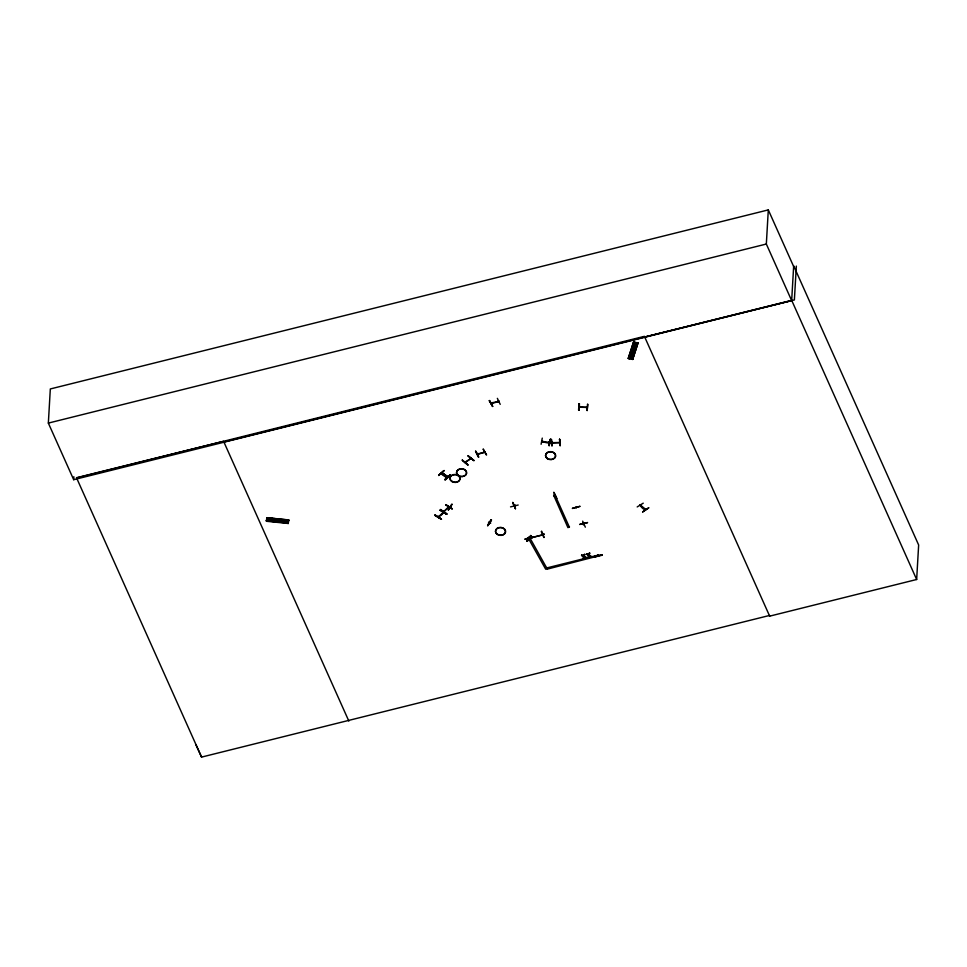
<?xml version="1.0" encoding="UTF-8"?>
<svg xmlns="http://www.w3.org/2000/svg" width="967" height="967" viewBox="0 0 967 967"><rect width="100%" height="100%" fill="white"/><g stroke="black" fill="none" stroke-linecap="round" stroke-linejoin="round"><path stroke-width="1.45" d="M769.575 616.172L916.656 579.499L918.65 545.001L793.677 265.865L791.671 300.64L73.685 479.692L48.35 423.099L50.32 388.952L768.306 209.899L793.641 266.505M73.685 479.692L73.855 476.719M435.114 515.145L441.435 519.231L434.836 515.411M438.764 475.498L444.046 470.542L438.728 475.208M438.232 516.475L438.172 517.115L443.249 512.329M438.462 516.716C435.271 518.614 444.868 513.973 442.753 512.22M441.121 473.141L447.262 477.674M438.982 516.233L438.909 516.813M441.75 472.621L447.902 476.864M440.19 510.358L446.802 514.178L440.468 510.092M440.263 510.262L440.614 509.44L446.657 514.021M442.898 513.006L442.777 512.244M443.104 511.894L442.717 512.715M450.537 475.317L444.965 479.487M443.49 511.978L443.418 512.546M443.72 511.06L443.684 511.555M443.865 511.833L448.966 506.551L448.906 507.192L448.748 506.406M444.034 511.785L444.191 510.721M448.229 506.793L448.458 507.034M450.247 474.833L444.965 479.729M448.398 510.092L451.976 504.242L448.398 509.802M450.126 507.445L450.271 506.72M450.247 507.494L450.465 506.72M450.973 506.926L450.755 507.699M452.048 508.727L445.727 504.641L452.278 508.751M467.847 464.801L462.25 460.099L467.823 465.03M464.994 462.129L470.941 458.684L470.252 458.225M465.054 461.984L465.345 462.746M465.586 461.694L465.308 462.722M470.445 458.479L470.76 458.382M471.026 458.056L465.719 462.431M477.154 454.417L477.214 453.608L477.227 454.442L484.624 452.314L484.636 451.589M477.783 453.946L477.734 453.463M477.843 453.499L477.916 454.2M478.592 456.992L475.619 451.069L478.605 456.992M483.174 449.22L486.558 455.034L483.282 449.159M484.068 452.012L483.923 451.71M484.709 452.29L484.443 451.565M489.278 400.652L492.662 406.466L489.29 400.628M491.236 402.876L498.658 401.583L498.706 400.773M491.284 402.792L491.236 403.602L498.646 401.547M491.816 402.647L491.26 403.287M491.925 402.683L492.094 403.009M492.662 406.466L489.653 400.483M491.151 519.75L487.598 525.323M488.528 522.627C489.568 521.866 487.622 522.978 489.29 522.083M489.761 522.349L489.604 523.087M489.943 522.361L490.535 523.171L489.737 523.135M490.414 523.365L490.45 522.555M491.115 519.726L487.61 525.565M498.053 401.196L498.537 400.785M487.646 525.589L491.466 520.125M497.981 401.426L498.525 400.749M500.217 404.339L497.352 398.344M510.528 506.889L518.191 505.016M515.447 508.473L512.812 502.465M514.275 506.128L514.263 505.04M514.819 506.321L514.529 505.741M514.396 505.342L514.529 506.418M514.903 504.943L514.915 505.741L514.795 504.907M532.744 537.543L525.069 539.393M527.426 541.351L530.956 535.766L527.088 540.964M530.653 535.416L527.088 540.988M529.082 538.281C526.834 537.096 529.275 538.184 529.964 538.063L543.647 534.654M528.308 537.664L528.707 538.559L528.042 537.737L529.517 537.241L547.117 568.729L545.678 569.188L528.224 538.051M528.574 538.498L528.901 537.785M532.624 537.241L524.948 538.957M541.109 444.288L542.269 438.111M541.846 441.665L541.931 440.831L542.402 441.75C539.115 440.384 551.13 444.88 549.776 441.992M542.487 441.75L542.56 440.976M541.653 531.149L544.179 537.434M543.019 533.82L543.805 534.413L543.72 533.651M543.079 533.736L543.116 534.582L543.611 533.603M543.224 534.074L543.78 534.352M549.619 441.895L549.607 442.741L548.881 442.004M548.966 442.668L549.063 441.822M550.344 439.211L549.147 445.4M551.408 439.393L552 445.678M551.734 442.209L552.435 442.62M551.903 442.137L551.722 442.934L559.82 442.681L559.82 441.967M552.459 442.124L552.459 442.971L552.556 442.185M598.368 555.952L547.334 569.104L546.838 567.508M569.454 526.834L567.943 527.631L553.644 495.201M556.496 498.235L553.825 492.227L556.859 498.404M554.526 495.358L554.333 495.104M554.381 495.031L554.49 495.829M555.191 495.128L555.034 495.733L555.131 494.838M559.651 441.907L559.651 442.753L558.986 442.487M559.591 439.151L560.147 445.436M572.44 508.485L580.115 506.309L572.452 508.195M579.354 403.638L578.991 409.899M579.221 406.442L579.173 407.155L580.007 406.998M579.33 403.843L578.931 410.117M579.39 406.394L579.342 407.24L587.295 407.433M579.958 406.43L579.91 407.276L580.031 406.491M576.163 507.071L576.284 507.905L576.429 507.01M576.139 507.566L576.537 507.046M579.898 524.344L587.585 522.494M587.162 407.663L587.15 406.853L586.546 407.675L586.413 407.022M587.924 404.399L587.15 410.407M582.678 521.153L585.325 527.172M584.213 523.703L583.222 524.573L583.137 523.812M583.198 522.869L583.645 523.485M583.306 524.561L583.222 522.833M581.578 555.409L582.182 554.973L583.548 556.654L581.578 555.409L583.705 556.267L584.733 554.345L584.104 554.78M583.669 522.99L583.887 524.126L583.125 524.283M583.899 523.183L583.838 524.428L584.032 523.292M582.992 558.575L583.56 556.376L581.59 555.118M586.195 557.5L584.044 556.629L585.603 557.923C587.416 556.956 581.215 555.324 586.183 557.778M586.546 554.176L587.138 553.74L588.661 555.022L586.546 554.176L588.504 555.421L586.558 553.886M587.96 557.343L588.528 555.131M589.072 553.535L589.701 553.1L588.661 555.022M590.559 556.69L589.169 554.998L591.139 556.545L589.012 555.384L588.577 557.185M594.306 556.774L601.982 554.949M597.92 555.795L597.981 554.78M598.283 555.747L598.307 555.155C598.513 556.279 597.171 554.272 598.222 555.735M637.193 506.938L643.248 503.166M640.154 504.774L640.686 505.814L640.916 505.016M645.738 509.295C645.509 511.41 639.332 506.104 640.372 504.629M648.712 507.711L642.692 511.809M645.364 508.956L645.436 510.056L645.037 509.089M645.255 509.452L645.243 508.944M645.787 509.428L640.517 505.185M791.671 300.64L766.335 244.035L768.306 209.899M796.337 266.094L794.378 299.939L644.699 337.012M578.58 410.129L578.967 403.855M578.991 410.189L579.39 403.626M587.162 410.637L587.513 404.121M266.505 520.258L266.36 521.261L288.214 523.473L288.359 522.446L266.481 520.343M266.868 517.696L266.723 518.759L288.577 520.971L288.71 519.932L266.844 517.708L266.433 520.826L288.275 523.074L288.71 519.932M288.214 523.534L288.299 522.869L266.445 520.657M288.601 520.717L266.759 518.385M268.645 521.056L269.068 517.937M270.119 521.213L270.542 518.094M272.343 521.443L272.767 518.324M274.314 521.636L274.737 518.517M276.526 521.866L276.949 518.747M286.039 522.869L286.462 519.738M477.057 454.212L477.819 453.994M549.123 445.69L550.392 439.223M554.224 495.624L555.07 495.418M583.717 555.977L584.128 554.49M583.609 558.418L584.044 556.629M588.685 554.744L589.084 553.257M584.189 556.521L584.733 554.345M589.701 553.1L589.145 555.276L591.139 556.545M628.26 358.491L633.458 342.04L638.002 343.031L632.648 359.458L637.942 343.043M628.175 358.467L633.736 341.992M628.755 358.6L634.074 342.173M634.219 342.197L628.985 358.648L633.784 341.907L634.836 342.342L629.481 358.769L634.823 342.342M634.545 342.064L629.541 358.757M631.415 359.18L636.939 342.596L637.736 342.874L632.442 359.289M636.939 342.596L631.596 359.108L636.939 342.693M637.217 342.874L631.342 359.168M435.09 514.928L441.435 519.231M440.553 509.718L446.923 513.803M441.399 519.231L435.041 515.181M440.819 473.673L446.972 477.891M462.25 460.099L467.883 465.03M477.13 454.188L484.6 452.085L483.863 452.52M583.802 524.368L583.597 523.751M458.358 475.595L458.334 475.631A5.04 3.904 3.3 0 0 466.505 473.637A5.04 3.904 3.3 0 0 459.881 469.08A5.04 3.904 3.3 0 0 458.273 475.691M475.559 451.323L478.544 457.222M512.764 502.707L515.423 508.69M443.974 475.401L444.554 474.882M448.362 509.814L451.927 504.242M487.888 525.734L491.466 519.871M527.027 541.23L530.992 535.815M443.696 511.652L448.724 506.901M579.185 406.938L587.211 407.433M551.794 442.705L559.796 442.463M444.058 470.554L438.704 475.413M444.566 475.643L445.038 475.232L444.397 475.691M444.965 479.499L450.223 474.809M445.255 479.958L450.513 475.268M528.925 538.087L528.647 537.459M642.632 512.039L648.712 507.929M445.714 504.847L452.072 508.92M446.561 514.359L440.203 510.08M541.23 531.512L543.865 537.519M441.75 472.827L447.902 477.057M555.022 495.696L554.309 495.612L555.106 494.923M637.712 342.765L632.08 359.313L632.708 359.458M468.173 456.049L473.794 460.703M529.493 537.676L528.067 538.305M48.35 423.099L766.335 244.035M223.885 441.955L791.695 300.35L916.656 579.499M553.62 495.636L555.106 495.261L569.43 527.257M546.814 567.931L597.824 555.215L598.343 556.376M201.571 757.101L769.369 615.495L769.672 616.148L644.409 336.347L76.598 477.952L201.571 757.101L196.035 744.989M76.502 477.722L223.582 441.303L348.857 721.104M587.356 522.772L579.644 524.489M528.707 537.314L528.864 538.341L528.139 538.051M583.198 524.513L584.189 524.211M594.306 556.533L601.982 554.683M594.427 557.065L602.09 555.227M450.417 507.24L451.057 507.542L450.199 507.433M541.907 441.327L549.752 442.487M266.832 517.841L288.686 520.053M633.24 343.587L637.168 344.433M632.877 344.699L636.806 345.545M632.333 346.355L636.274 347.213M631.862 347.842L635.803 348.688M631.33 349.51L635.259 350.356M629.021 356.654L632.95 357.5M628.514 358.431L632.418 359.168M560.159 445.666L559.567 439.139L560.147 445.642M441.714 472.621L448.144 476.888M550.392 439.429L549.183 445.63M542.729 534.811L530.037 538.051M512.836 502.453L515.471 508.739M551.432 439.393L552 445.968M468.149 455.856L474.035 460.57L468.101 455.856M497.219 534.388A5.04 3.904 3.3 0 0 505.451 532.333A5.04 3.904 3.3 0 0 498.839 527.777A5.04 3.904 3.3 0 0 497.219 534.388M497.243 534.171A5.028 3.904 3.3 0 0 505.463 532.128A5.028 3.904 3.3 0 0 498.851 527.571A5.028 3.904 3.3 0 0 497.243 534.171M547.274 458.612A5.04 3.904 3.3 0 0 555.505 456.569A5.04 3.904 3.3 0 0 548.893 452A5.04 3.904 3.3 0 0 547.274 458.612M547.298 458.394A5.028 3.904 3.3 0 0 555.517 456.351A5.028 3.904 3.3 0 0 548.905 451.794A5.028 3.904 3.3 0 0 547.298 458.394M451.758 481.228A5.028 3.904 3.3 0 0 459.966 479.173A5.028 3.904 3.3 0 0 453.366 474.616A5.028 3.904 3.3 0 0 451.758 481.228M451.734 481.445A5.04 3.904 3.3 0 0 459.966 479.39A5.04 3.904 3.3 0 0 453.354 474.833A5.04 3.904 3.3 0 0 451.734 481.445M458.285 475.474A5.028 3.904 3.3 0 0 466.505 473.419A5.028 3.904 3.3 0 0 459.893 468.874A5.028 3.904 3.3 0 0 458.285 475.474"/></g></svg>
